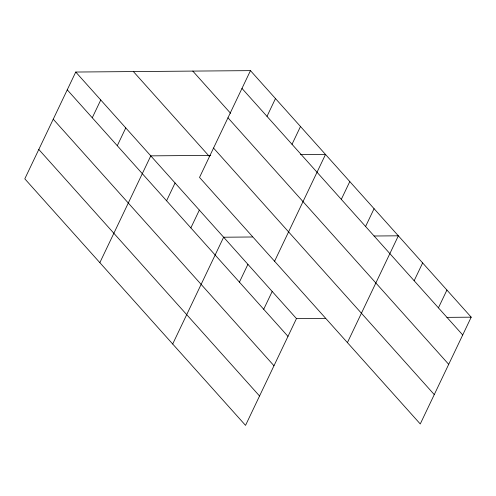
<?xml version="1.0" encoding="UTF-8"?>
<svg xmlns="http://www.w3.org/2000/svg" width="496" height="496" viewBox="0 0 496 496"><rect width="100%" height="100%" fill="white"/><g stroke="black" fill="none" stroke-linecap="round" stroke-linejoin="round"><path stroke-width="0.74" d="M250.461 70.63L199.528 177.419L420.261 423.962L471.2 317.173L250.461 70.63L75.739 72.038L24.8 178.827L245.539 425.37L296.472 318.581L325.302 318.345M92.268 117.769L100.756 99.975M117.285 145.712L125.773 127.918M99.851 262.651L150.79 155.862L210.732 155.378M166.582 200.775L175.069 182.981M190.861 227.893L199.349 210.099M266.997 116.362L275.478 98.568M172.695 344.013L223.628 237.218L252.458 236.989M292.008 144.305L300.495 126.511M239.425 282.131L247.913 264.343M274.579 261.243L325.512 154.454L300.477 154.653M263.705 309.256L272.192 291.462M341.31 199.367L349.798 181.573M365.589 226.486L374.077 208.692M347.417 342.606L398.356 235.811L374.077 236.009M414.154 280.724L422.635 262.936M438.433 307.842L446.921 290.055M446.921 317.366L471.2 317.173M241.98 88.418L462.712 334.967M192.801 71.089L230.584 113.293M227.968 117.788L448.706 364.337M213.534 148.05L434.273 394.593M133.399 71.573L209.479 156.55M75.739 72.038L296.472 318.581M67.251 89.826L287.984 336.375M53.239 119.195L273.978 365.744M38.806 149.457L259.544 396"/></g></svg>
